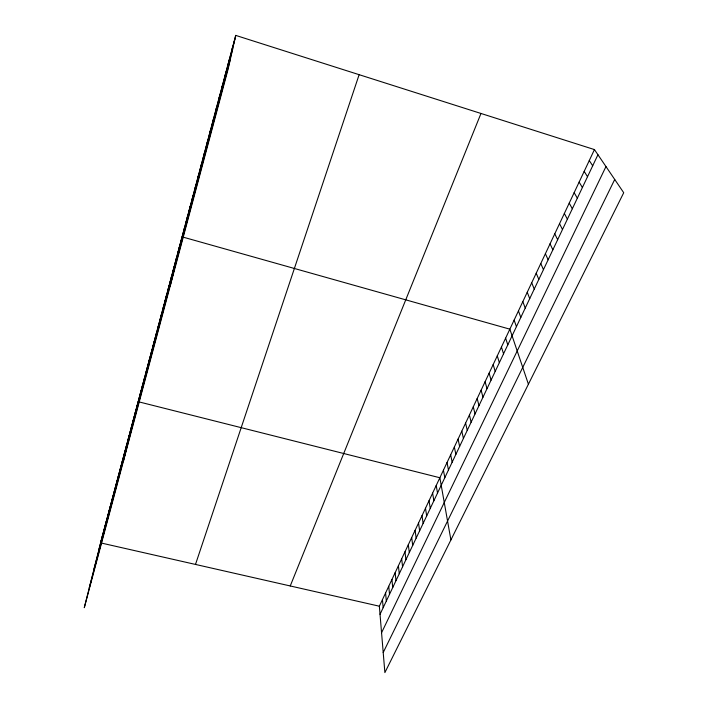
<?xml version="1.0" encoding="UTF-8"?>
<svg xmlns="http://www.w3.org/2000/svg" width="708" height="708" viewBox="0 0 708 708"><rect width="100%" height="100%" fill="white"/><g stroke="black" fill="none" stroke-linecap="round" stroke-linejoin="round"><path stroke-width="1.06" d="M594.446 149.583L379.355 606.207L384.878 672.6L623.721 192.726L594.446 149.583L235.737 35.4L228.091 69.216L84.279 607.694L102.483 535.655M231.498 51.905L232.445 47.755M228.215 64.242L229.197 59.968M221.763 88.465L222.808 83.942M224.967 76.429L225.985 72.021M215.462 112.112L216.577 107.342M218.595 100.359L219.675 95.713M212.365 123.714L213.515 118.838M203.311 157.716L204.541 152.512M206.293 146.521L207.497 141.423M209.311 135.184L210.488 130.192M197.444 179.726L198.736 174.327M200.355 168.787L201.621 163.486M188.894 211.798L190.266 206.117M191.709 201.231L193.054 195.638M194.558 190.541L195.877 185.045M177.947 252.898L179.407 246.862M170.07 286.466L182.08 236.844M183.363 232.578L184.779 226.719M186.116 222.25L187.505 216.471M167.477 292.192L169.026 285.846M170.053 282.527L171.575 276.262M172.655 272.757L174.159 266.571M175.283 262.88L176.77 256.765M152.601 348.017L154.264 341.265M155.017 338.955L156.663 332.273M157.45 329.804L159.079 323.184M159.919 320.547L161.53 313.998M162.415 311.201L163.999 304.714M164.929 301.75L166.495 295.333M123.511 460.793L138.166 401.684L439.863 477.75L450.908 539.93M138.644 400.401L140.396 393.312M140.91 391.896L142.653 384.86M143.202 383.302L144.928 376.32M145.512 374.62L147.22 367.691M147.848 365.841L149.547 358.974M150.211 356.974L151.893 350.168M118.74 475.086L120.626 467.563M120.873 467.094L122.741 459.616M123.024 459.023L124.873 451.589M125.192 450.872L127.033 443.482M127.387 442.633L129.219 435.296M129.608 434.314L131.423 427.021M131.847 425.906L133.644 418.658M134.113 417.41L135.901 410.215M102.456 536.204L106.377 521.035M106.412 521.371L110.351 506.131M110.439 506.247L112.36 498.565M112.483 498.574L116.448 483.219M116.634 482.989L118.528 475.431M235.737 35.4L100.563 542.868L379.355 606.207M98.58 550.753L234.826 39.418M94.067 568.71L232.737 48.666M89.217 588.056L230.454 58.773M195.496 564.435L359.133 74.676M290.245 585.959L480.98 113.466M380.028 614.314L597.941 154.733M381.559 632.74L605.968 166.575M383.205 652.537L614.721 179.469M183.115 237.136L509.849 329.167L528.407 384.214M589.286 160.539L592.693 165.787M584.18 171.363L587.516 176.717M579.135 182.071L582.392 187.523M574.153 192.656L577.33 198.196M569.223 203.116L572.33 208.754M564.347 213.462L567.374 219.188M559.532 223.693L562.488 229.507M554.762 233.817L557.647 239.711M550.054 243.826L552.86 249.8M545.39 253.721L548.134 259.783M540.779 263.509L543.452 269.651M536.213 273.2L538.823 279.412M531.708 282.775L534.248 289.068M527.239 292.254L529.717 298.617M522.823 301.626L525.239 308.06M518.451 310.901L520.805 317.405M514.132 320.087L516.424 326.654M505.618 338.15L507.795 344.849M501.432 347.044L503.547 353.805M497.281 355.85L499.352 362.664M493.184 364.558L495.193 371.435M489.122 373.187L491.078 380.116M485.095 381.718L487.007 388.701M481.121 390.17L482.971 397.206M477.183 398.533L478.98 405.622M473.28 406.808L475.033 413.95M469.422 415.003L471.121 422.198M465.599 423.119L467.253 430.358M461.811 431.154L463.421 438.447M458.067 439.11L459.625 446.447M454.35 446.996L455.864 454.368M450.677 454.793L452.147 462.218M447.04 462.519L448.465 469.979M443.429 470.174L444.819 477.679M436.225 485.484L437.517 493.069M432.615 493.14L433.871 500.76M429.039 500.724L430.26 508.379M425.508 508.238L426.676 515.928M422.003 515.672L423.136 523.398M418.534 523.035L419.623 530.796M415.1 530.336L416.154 538.124M411.693 537.558L412.711 545.39M408.321 544.717L409.304 552.576M404.985 551.806L405.923 559.692M401.675 558.833L402.578 566.745M398.4 565.789L399.268 573.737M395.153 572.683L395.984 580.657M391.931 579.507L392.736 587.516M388.745 586.277L389.515 594.304M385.586 592.985L386.32 601.039M382.462 599.623L383.161 607.703"/></g></svg>
